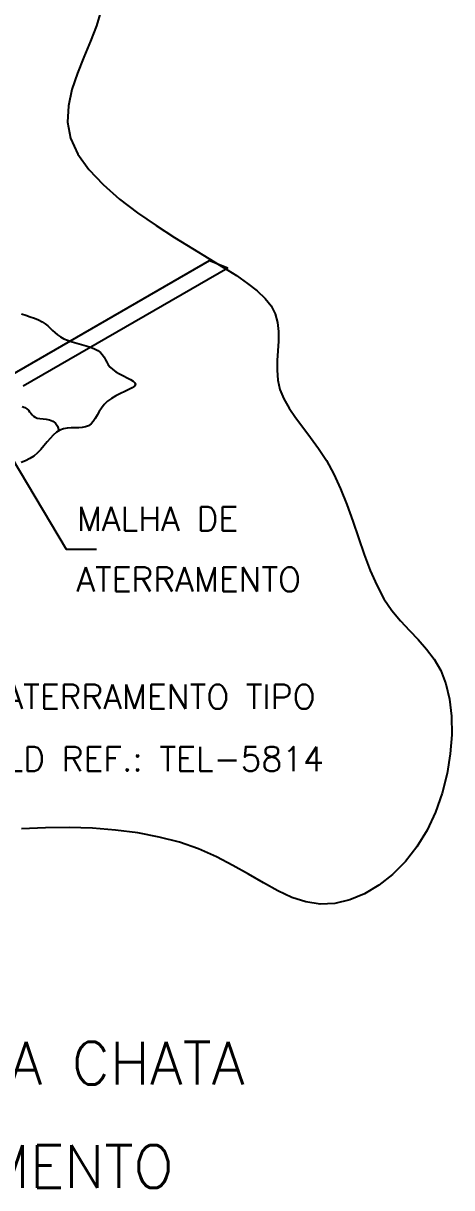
# Model space of a CAD drawing. Header units: millimetres. Extents: x -5101 to -5085.3, y -4733.9 to -4718.3.
# Drawn here: x -5088.86 to -5085.33, y -4733.91 to -4724.32 of the extents above; entities that cross this region are included whole.
import ezdxf
from ezdxf.enums import TextEntityAlignment as Align

# ---------------------------------------------------------------- set-up
doc = ezdxf.new("R2010")
doc.units = ezdxf.units.MM
doc.header["$LTSCALE"] = 10
doc.linetypes.add('DASHEDX2', pattern=[1.5, 1, -0.5])
doc.layers.add('Termotécnica', color=7, linetype='Continuous')
doc.styles.add('r140', font='romans.shx')
doc.styles.add('r80', font='romans.shx')

msp = doc.modelspace()

# ---------------------------------------------------------------- linework, layer by layer
at = {"layer": 'Termotécnica', "color": 1, "linetype": 'DASHEDX2'}
for p, q in [((-5088.9662, -4727.2194), (-5087.3275, -4726.2733)), ((-5088.8609, -4727.3053), (-5087.1748, -4726.3318)), ((-5087.3275, -4726.2733), (-5087.1748, -4726.3318))]:
    msp.add_line(p, q, dxfattribs=at)
at = {"layer": 'Termotécnica', "color": 2}
for p, q in [((-5089.1782, -4727.528), (-5088.5069, -4728.6504)), ((-5088.5069, -4728.6504), (-5088.2569, -4728.6504))]:
    msp.add_line(p, q, dxfattribs=at)
at = {"layer": 'Termotécnica', "color": 1}
msp.add_lwpolyline([(-5088.2222, -4724.218), (-5088.2576, -4724.3399), (-5088.3064, -4724.4663), (-5088.3613, -4724.5964), (-5088.415, -4724.729), (-5088.4601, -4724.8632), (-5088.4894, -4724.9981), (-5088.4955, -4725.1326), (-5088.471, -4725.2658), (-5088.4111, -4725.3967), (-5088.3197, -4725.5243), (-5088.2032, -4725.6479), (-5088.068, -4725.7665), (-5087.9205, -4725.8793), (-5087.7669, -4725.9854), (-5087.6138, -4726.084), (-5087.4674, -4726.1741), (-5087.3331, -4726.2554), (-5087.2122, -4726.3291), (-5087.1051, -4726.3972), (-5087.012, -4726.4612), (-5086.9331, -4726.5231), (-5086.8689, -4726.5845), (-5086.8196, -4726.6474), (-5086.7855, -4726.7134), (-5086.7662, -4726.7839), (-5086.7586, -4726.8584), (-5086.7589, -4726.9359), (-5086.7633, -4727.0156), (-5086.768, -4727.0964), (-5086.7692, -4727.1774), (-5086.763, -4727.2577), (-5086.7458, -4727.3364), (-5086.7147, -4727.4129), (-5086.6713, -4727.4886), (-5086.6183, -4727.5654), (-5086.5584, -4727.6452), (-5086.4941, -4727.7299), (-5086.4281, -4727.8213), (-5086.3632, -4727.9212), (-5086.3019, -4728.0316), (-5086.2461, -4728.1534), (-5086.1949, -4728.284), (-5086.1466, -4728.42), (-5086.0994, -4728.5579), (-5086.0518, -4728.6942), (-5086.0019, -4728.8255), (-5085.9481, -4728.9483), (-5085.8886, -4729.0591), (-5085.8226, -4729.1557), (-5085.7519, -4729.2412), (-5085.6791, -4729.3198), (-5085.607, -4729.3958), (-5085.5381, -4729.4736), (-5085.4752, -4729.5573), (-5085.4208, -4729.6513), (-5085.3777, -4729.7599), (-5085.348, -4729.8859), (-5085.3322, -4730.0268), (-5085.3305, -4730.1788), (-5085.3428, -4730.3378), (-5085.3692, -4730.5), (-5085.4099, -4730.6613), (-5085.4648, -4730.818), (-5085.534, -4730.966), (-5085.6173, -4731.1019), (-5085.7127, -4731.2237), (-5085.818, -4731.3299), (-5085.9309, -4731.419), (-5086.0491, -4731.4896), (-5086.1705, -4731.54), (-5086.2927, -4731.5689), (-5086.4135, -4731.5747), (-5086.5314, -4731.5568), (-5086.6475, -4731.5189), (-5086.7638, -4731.4653), (-5086.8822, -4731.4005), (-5087.0047, -4731.3291), (-5087.1332, -4731.2555), (-5087.2696, -4731.1841), (-5087.4159, -4731.1196), (-5087.5733, -4731.0654), (-5087.741, -4731.022), (-5087.9174, -4730.9887), (-5088.101, -4730.965), (-5088.2902, -4730.9503), (-5088.4834, -4730.9441), (-5088.6793, -4730.9458), (-5088.8761, -4730.9548)], dxfattribs=at)
at = {"layer": 'Termotécnica', "color": 2}
for points in [[(-5088.8768, -4726.711), (-5088.8412, -4726.7236), (-5088.8049, -4726.7361), (-5088.7695, -4726.749), (-5088.7361, -4726.7626), (-5088.7061, -4726.7774), (-5088.6805, -4726.7937), (-5088.6583, -4726.8112), (-5088.6383, -4726.8295), (-5088.6193, -4726.8482), (-5088.6, -4726.8666), (-5088.5792, -4726.8845), (-5088.5557, -4726.9014), (-5088.528, -4726.9167), (-5088.4956, -4726.9303), (-5088.4594, -4726.9425), (-5088.4208, -4726.9537), (-5088.3815, -4726.9646), (-5088.3429, -4726.9756), (-5088.3064, -4726.9872), (-5088.2737, -4727.0001), (-5088.2461, -4727.0146), (-5088.2247, -4727.0312), (-5088.2083, -4727.0496), (-5088.1953, -4727.0693), (-5088.1841, -4727.0898), (-5088.1731, -4727.1108), (-5088.1605, -4727.1318), (-5088.1448, -4727.1522), (-5088.1244, -4727.1718), (-5088.0982, -4727.19), (-5088.0681, -4727.207), (-5088.0363, -4727.223), (-5088.0053, -4727.2381), (-5087.9775, -4727.2525), (-5087.9554, -4727.2664), (-5087.9412, -4727.28), (-5087.9374, -4727.2934), (-5087.9457, -4727.3068), (-5087.9644, -4727.3205), (-5087.9912, -4727.3351), (-5088.0239, -4727.3508), (-5088.06, -4727.368), (-5088.0973, -4727.3872), (-5088.1334, -4727.4086), (-5088.166, -4727.4327), (-5088.1933, -4727.4596), (-5088.216, -4727.4884), (-5088.2353, -4727.5179), (-5088.2524, -4727.5469), (-5088.2685, -4727.5742), (-5088.2849, -4727.5987), (-5088.3027, -4727.6191), (-5088.3233, -4727.6344), (-5088.3473, -4727.6437), (-5088.3745, -4727.6483), (-5088.4041, -4727.6498), (-5088.4353, -4727.6499), (-5088.4673, -4727.6504), (-5088.4994, -4727.6527), (-5088.5308, -4727.6587), (-5088.5607, -4727.67), (-5088.5886, -4727.6876), (-5088.6149, -4727.7108), (-5088.6403, -4727.738), (-5088.6653, -4727.7678), (-5088.6906, -4727.7987), (-5088.7168, -4727.8293), (-5088.7445, -4727.858), (-5088.7744, -4727.8835), (-5088.8068, -4727.9046), (-5088.8415, -4727.9222), (-5088.8777, -4727.9374)], [(-5088.8695, -4727.4767), (-5088.8488, -4727.4843), (-5088.8323, -4727.4941), (-5088.8193, -4727.5057), (-5088.8085, -4727.5183), (-5088.7987, -4727.5312), (-5088.7888, -4727.5437), (-5088.7775, -4727.555), (-5088.7637, -4727.5644), (-5088.7461, -4727.5713), (-5088.724, -4727.5752), (-5088.6985, -4727.5778), (-5088.6714, -4727.5809), (-5088.6441, -4727.5865), (-5088.6185, -4727.5966), (-5088.596, -4727.6131), (-5088.5783, -4727.6379), (-5088.5671, -4727.6731)]]:
    msp.add_lwpolyline(points, dxfattribs=at)

# ---------------------------------------------------------------- texts
at = {"layer": 'Termotécnica', "color": 2, "style": 'r80'}
for s, p in [('MALHA DE ', (-5088.4187, -4728.5006)), ('ATERRAMENTO', (-5088.4238, -4728.9994)), ('HASTE DE ATERRAMENTO TIPO', (-5090.4474, -4729.9668)), ('COPPERWELD REF.: TEL-5814', (-5090.4474, -4730.4782))]:
    msp.add_text(s, height=0.2, dxfattribs=at).set_placement(p)
at = {"layer": 'Termotécnica', "color": 5, "style": 'r140'}
for s, p in [('CONEXÃO DA DESCIDA EM BARRA CHATA', (-5091.7478, -4733.1645)), ('DE ALUMÍNIO COM O ATERRAMENTO', (-5091.7478, -4734.0158))]:
    msp.add_text(s, height=0.35, dxfattribs=at).set_placement(p, align=Align.BOTTOM_CENTER)

doc.saveas('drawing.dxf')
